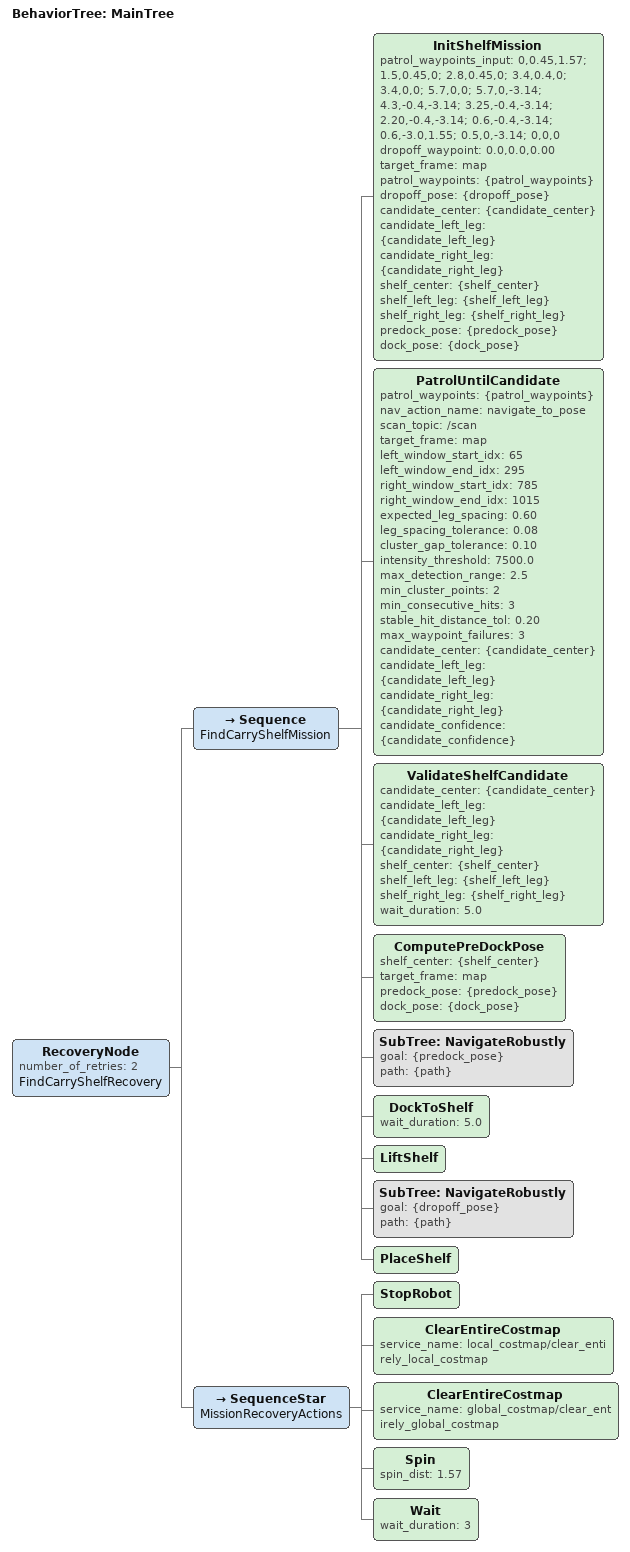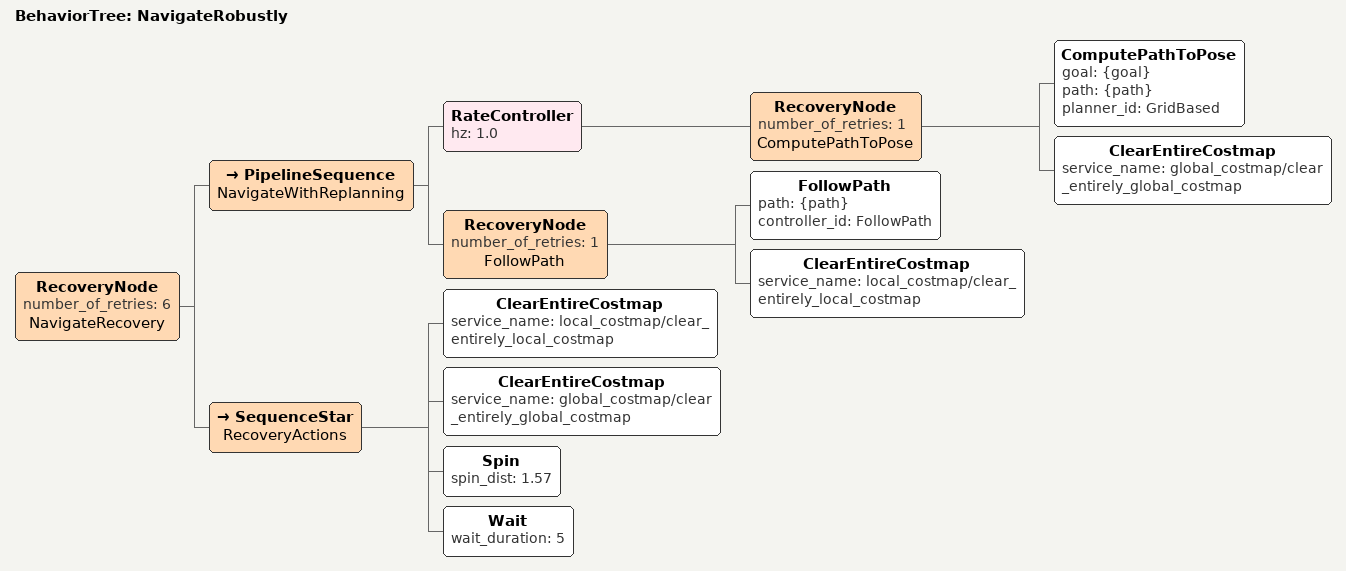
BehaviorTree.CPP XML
<root main_tree_to_execute="MainTree">

  <BehaviorTree ID="MainTree">
    <RecoveryNode number_of_retries="2" name="FindCarryShelfRecovery">

      <Sequence name="FindCarryShelfMission">

        <InitShelfMission
          patrol_waypoints_input="0,0.45,1.57; 1.5,0.45,0; 2.8,0.45,0; 3.4,0.4,0; 3.4,0,0; 5.7,0,0; 5.7,0,-3.14; 4.3,-0.4,-3.14; 3.25,-0.4,-3.14; 2.20,-0.4,-3.14; 0.6,-0.4,-3.14; 0.6,-3.0,1.55; 0.5,0,-3.14; 0,0,0"
          dropoff_waypoint="0.0,0.0,0.00"
          target_frame="map"
          patrol_waypoints="{patrol_waypoints}"
          dropoff_pose="{dropoff_pose}"
          candidate_center="{candidate_center}"
          candidate_left_leg="{candidate_left_leg}"
          candidate_right_leg="{candidate_right_leg}"
          shelf_center="{shelf_center}"
          shelf_left_leg="{shelf_left_leg}"
          shelf_right_leg="{shelf_right_leg}"
          predock_pose="{predock_pose}"
          dock_pose="{dock_pose}" />

        <PatrolUntilCandidate
          patrol_waypoints="{patrol_waypoints}"
          nav_action_name="navigate_to_pose"
          scan_topic="/scan"
          target_frame="map"
          left_window_start_idx="65"
          left_window_end_idx="295"
          right_window_start_idx="785"
          right_window_end_idx="1015"
          expected_leg_spacing="0.60"
          leg_spacing_tolerance="0.08"
          cluster_gap_tolerance="0.10"
          intensity_threshold="7500.0"
          max_detection_range="2.5"
          min_cluster_points="2"
          min_consecutive_hits="3"
          stable_hit_distance_tol="0.20"
          max_waypoint_failures="3"
          candidate_center="{candidate_center}"
          candidate_left_leg="{candidate_left_leg}"
          candidate_right_leg="{candidate_right_leg}"
          candidate_confidence="{candidate_confidence}" />

        <ValidateShelfCandidate
          candidate_center="{candidate_center}"
          candidate_left_leg="{candidate_left_leg}"
          candidate_right_leg="{candidate_right_leg}"
          shelf_center="{shelf_center}"
          shelf_left_leg="{shelf_left_leg}"
          shelf_right_leg="{shelf_right_leg}"
          wait_duration="5.0" />

        <ComputePreDockPose
          shelf_center="{shelf_center}"
          target_frame="map"
          predock_pose="{predock_pose}"
          dock_pose="{dock_pose}" />

        <SubTree ID="NavigateRobustly" goal="{predock_pose}" path="{path}" />

        <DockToShelf wait_duration="5.0" />

        <LiftShelf />

        <SubTree ID="NavigateRobustly" goal="{dropoff_pose}" path="{path}" />

        <PlaceShelf />

      </Sequence>

      <SequenceStar name="MissionRecoveryActions">
        <StopRobot />
        <ClearEntireCostmap service_name="local_costmap/clear_entirely_local_costmap"/>
        <ClearEntireCostmap service_name="global_costmap/clear_entirely_global_costmap"/>
        <Spin spin_dist="1.57"/>
        <Wait wait_duration="3"/>
      </SequenceStar>

    </RecoveryNode>
  </BehaviorTree>

  <BehaviorTree ID="NavigateRobustly">
    <RecoveryNode number_of_retries="6" name="NavigateRecovery">
      <PipelineSequence name="NavigateWithReplanning">
        <RateController hz="1.0">
          <RecoveryNode number_of_retries="1" name="ComputePathToPose">
            <ComputePathToPose goal="{goal}" path="{path}" planner_id="GridBased"/>
            <ClearEntireCostmap service_name="global_costmap/clear_entirely_global_costmap"/>
          </RecoveryNode>
        </RateController>

        <RecoveryNode number_of_retries="1" name="FollowPath">
          <FollowPath path="{path}" controller_id="FollowPath"/>
          <ClearEntireCostmap service_name="local_costmap/clear_entirely_local_costmap"/>
        </RecoveryNode>
      </PipelineSequence>

      <SequenceStar name="RecoveryActions">
        <ClearEntireCostmap service_name="local_costmap/clear_entirely_local_costmap"/>
        <ClearEntireCostmap service_name="global_costmap/clear_entirely_global_costmap"/>
        <Spin spin_dist="1.57"/>
        <Wait wait_duration="5"/>
      </SequenceStar>
    </RecoveryNode>
  </BehaviorTree>

</root>
